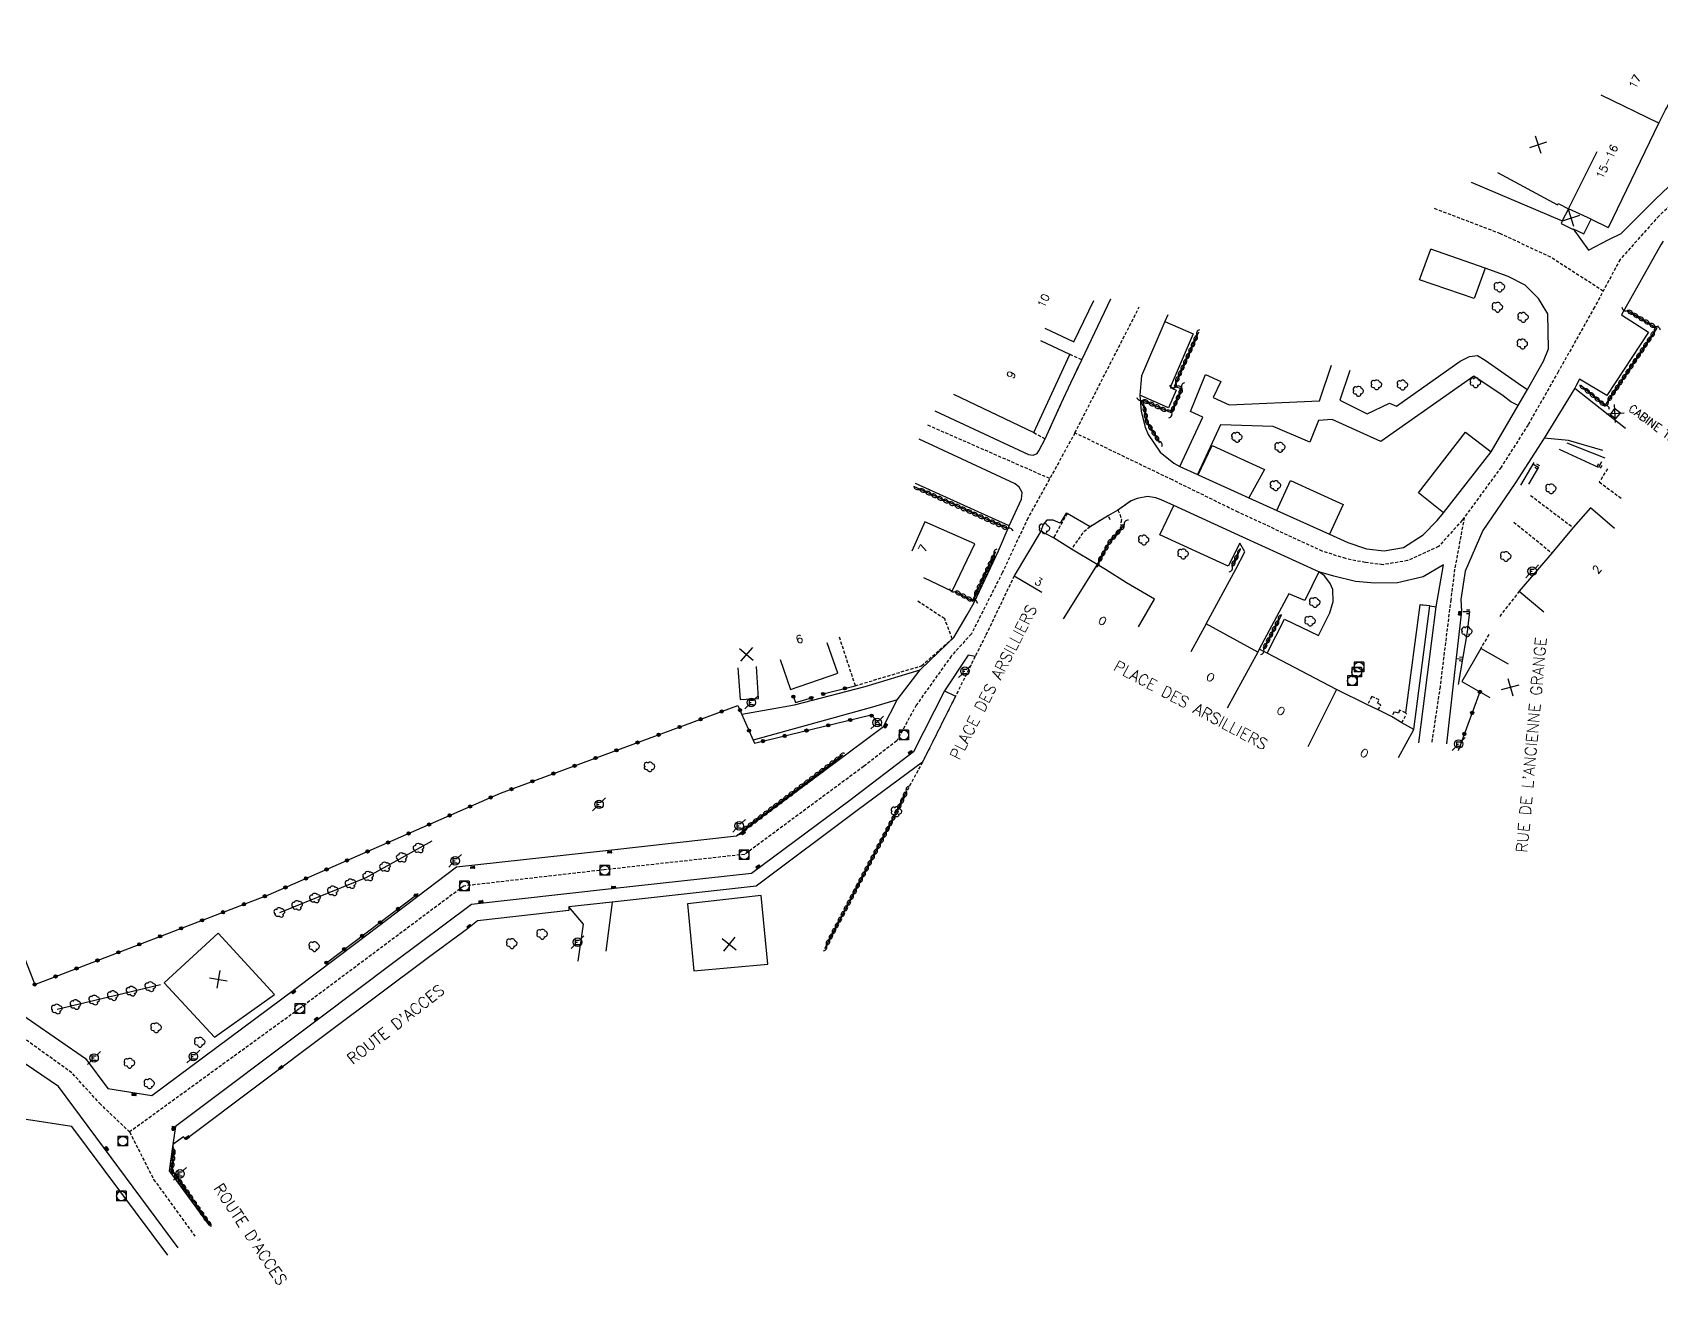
# Model space of a CAD drawing. Header units: millimetres. Extents: x 267000 to 268000, y 124000 to 125000.
# Drawn here: x 267508.5 to 267762.9, y 124799.4 to 124994.9 of the extents above; entities that cross this region are included whole.
import ezdxf
from ezdxf.enums import TextEntityAlignment as Align

# ---------------------------------------------------------------- set-up
doc = ezdxf.new("R2010")
doc.units = ezdxf.units.MM
doc.linetypes.add('DASHED', pattern=[0.75, 0.5, -0.25])
doc.layers.get('0').update_dxf_attribs({"linetype": 'CONTINUOUS'})
for name, color, linetype in [('W0001', 6, 'DASHED'), ('W0008', 7, 'CONTINUOUS'), ('W0017', 7, 'CONTINUOUS'), ('W0100', 7, 'CONTINUOUS'), ('W0112', 1, 'DASHED'), ('W0211', 2, 'CONTINUOUS'), ('W0300', 7, 'CONTINUOUS'), ('W0302', 3, 'CONTINUOUS'), ('W0310', 3, 'CONTINUOUS'), ('W0322', 7, 'CONTINUOUS'), ('W0400', 7, 'CONTINUOUS'), ('W0420', 7, 'CONTINUOUS'), ('W0471', 7, 'CONTINUOUS'), ('W0984', 7, 'CONTINUOUS'), ('W0989', 7, 'CONTINUOUS'), ('W0991', 7, 'CONTINUOUS'), ('W1102', 7, 'CONTINUOUS')]:
    doc.layers.add(name, color=color, linetype=linetype)
doc.styles.get("Standard").update_dxf_attribs({"font": 'romans.shx', "width": 0.85})

# ---------------------------------------------------------------- blocks, each defined once
blk = doc.blocks.new('t310o')
at = {"color": 0, "linetype": 'Continuous'}
for centre, start, end in [((-0.5, 0.38), 216.8699, 323.1304), ((0.5, -0.37), 36.8699, 143.1303)]:
    blk.add_arc(centre, 0.625, start, end, dxfattribs=at)
blk = doc.blocks.new('T300')
for p, q in [((-0.8, 0.51), (-0.86, 0.34)), ((-0.86, 0.34), (-0.86, 0.17)), ((-0.86, 0.17), (-0.74, 0.06)), ((-0.69, 0.63), (-0.8, 0.51)), ((-0.8, -0.06), (-0.74, 0.06)), ((-0.74, 0.06), (-0.69, 0.11)), ((-0.57, 0.69), (-0.69, 0.63)), ((-0.46, 0.69), (-0.57, 0.69)), ((-0.29, 0.63), (-0.46, 0.69)), ((-0.29, 0.63), (-0.17, 0.74)), ((-0.23, 0.57), (-0.29, 0.63)), ((-0.17, 0.74), (-0.06, 0.8)), ((-0.06, 0.8), (0.06, 0.8)), ((0.06, 0.8), (0.23, 0.74)), ((0.23, 0.74), (0.34, 0.63)), ((0.34, 0.63), (0.4, 0.51)), ((0.46, 0.46), (0.34, 0.46)), ((0.4, 0.51), (0.4, 0.46)), ((0.57, 0.4), (0.46, 0.46)), ((0.57, 0.4), (0.69, 0.29)), ((0.69, 0.29), (0.74, 0.17)), ((0.74, 0.06), (0.69, -0.17)), ((0.74, 0.17), (0.74, 0.06)), ((-0.8, -0.17), (-0.8, -0.06)), ((-0.8, -0.23), (-0.8, -0.17)), ((-0.74, -0.34), (-0.8, -0.23)), ((-0.69, -0.4), (-0.74, -0.34)), ((-0.51, -0.46), (-0.69, -0.4)), ((-0.4, -0.46), (-0.51, -0.46)), ((-0.4, -0.46), (-0.34, -0.46)), ((-0.34, -0.46), (-0.34, -0.4)), ((-0.34, -0.51), (-0.34, -0.46)), ((-0.29, -0.63), (-0.34, -0.51)), ((-0.17, -0.74), (-0.29, -0.63)), ((-0.06, -0.8), (-0.17, -0.74)), ((0.06, -0.8), (-0.06, -0.8)), ((0.17, -0.74), (0.06, -0.8)), ((0.23, -0.69), (0.17, -0.74)), ((0.29, -0.46), (0.23, -0.46)), ((0.29, -0.63), (0.23, -0.69)), ((0.46, -0.4), (0.29, -0.46)), ((0.34, -0.51), (0.29, -0.63)), ((0.34, -0.51), (0.34, -0.46)), ((0.57, -0.34), (0.46, -0.4)), ((0.63, -0.29), (0.57, -0.34)), ((0.69, -0.17), (0.63, -0.29))]:
    blk.add_line(p, q)
blk = doc.blocks.new('t991o')
at = {"color": 0, "linetype": 'Continuous'}
for p, q in [((-1, 1), (1, -1)), ((-1, -1), (1, 1))]:
    blk.add_line(p, q, dxfattribs=at)
blk = doc.blocks.new('T471')
for p, q in [((-0.333334, 0.333334), (-0.333334, -0.333334)), ((-0.333334, 0.333334), (0.333334, 0.333334)), ((-0.333334, 0), (0, 0)), ((0.500001, 0.500001), (1.000002, 1.000002)), ((-0.500001, -0.500001), (-1.000002, -1.000002)), ((-0.333334, -0.333334), (0.333334, -0.333334))]:
    blk.add_line(p, q)
blk.add_ellipse((0, 0), major_axis=(0.471405, 0.471405), ratio=1, start_param=5.4977871438, end_param=11.780972451)
blk = doc.blocks.new('T400')
for p, q in [((-0.15, 0.3), (0.15, 0.3)), ((-0.15, -0.25), (-0.15, 0.3)), ((-0.15, 0.15), (0.15, 0.15)), ((-0.15, 0), (0.15, 0)), ((0.15, 0.3), (0.15, -0.25)), ((-0.15, -0.15), (0.15, -0.15)), ((-0.15, -0.25), (-0.15, -0.3)), ((-0.15, -0.3), (0.15, -0.3)), ((0.15, -0.3), (0.15, -0.25))]:
    blk.add_line(p, q)
blk = doc.blocks.new('T420')
for p, q in [((0.75, 0.75), (-0.75, 0.75)), ((-0.75, 0.75), (-0.75, -0.75)), ((0.75, 0.75), (0.75, -0.75)), ((0.75, -0.75), (-0.75, -0.75))]:
    blk.add_line(p, q)
blk.add_ellipse((0, 0), major_axis=(-0.53, 0.53), ratio=1, start_param=3.926991, end_param=10.210176)
blk = doc.blocks.new('t211o')
at = {"color": 0, "linetype": 'Continuous'}
for p, q in [((-0.29, 0.5), (-0.29, 0)), ((0, 1), (0, 0)), ((0.29, 0.5), (0.29, 0))]:
    blk.add_line(p, q, dxfattribs=at)
blk = doc.blocks.new('t322o')
at = {"color": 0, "linetype": 'Continuous'}
for radius in [0.25, 0.15]:
    blk.add_circle((0, 0), radius, dxfattribs=at)

msp = doc.modelspace()

# ---------------------------------------------------------------- linework, layer by layer
at = {"layer": 'W0001'}
for p, q in [((267671.29, 124932.36), (267681.34, 124952.03)), ((267667.35, 124925.23), (267648.21, 124933.61))]:
    msp.add_line(p, q, dxfattribs=at)
for points in [[(267770.93, 124973.94), (267762.53, 124966.28), (267756.44, 124959.45), (267752.45, 124952), (267746.78, 124941.92), (267742.06, 124933.62), (267737.86, 124927.01), (267731.77, 124918.71), (267728.09, 124914.62), (267723.26, 124912.41), (267719.38, 124911.78), (267716.65, 124912.1), (267713.6, 124912.73), (267709.93, 124913.88), (267696.8, 124919.97), (267686.52, 124925.01), (267671.29, 124932.36), (267663.94, 124919.03), (267659.95, 124910.52), (267655.12, 124900.97), (267651.97, 124897.5), (267646.51, 124889.84), (267643.46, 124884.27), (267638.32, 124880.28), (267619.73, 124866.53), (267597.79, 124864.12), (267575.84, 124861.59), (267550.12, 124842.38), (267523.66, 124823.17), (267519.15, 124827.47), (267514.63, 124832.41), (267501.93, 124841.54)], [(267753.8, 124954.51), (267745.6, 124959.8), (267737.75, 124963.47), (267727.31, 124967.45)], [(267732.1, 124919.17), (267730.6, 124911.08), (267729.99, 124906.3), (267728.32, 124892.72), (267727, 124883.89)], [(267523.66, 124823.17), (267527.41, 124815.76), (267533.85, 124806.91)]]:
    msp.add_lwpolyline(points, dxfattribs=at)
at = {"layer": 'W0008'}
for p, q in [((267661.02, 124917.86), (267646.37, 124924.47)), ((267726.71, 124905.33), (267727.72, 124905.19)), ((267599.02, 124859.08), (267598.04, 124851.39))]:
    msp.add_line(p, q, dxfattribs=at)
for points in [[(267756.6, 124963.52), (267761.98, 124968.86), (267769.35, 124975.89), (267771.98, 124977.93), (267775.89, 124980.92), (267780.46, 124983.09), (267782.15, 124983.72), (267785.81, 124983.87), (267789.24, 124983.07), (267798.55, 124977.68), (267798.85, 124977.95), (267799.72, 124978.15), (267795.99, 124981.01), (267792.33, 124983.34), (267787.05, 124986.22), (267782.27, 124988.55), (267781.84, 124988.5), (267777.62, 124990.64), (267769.47, 124994.61), (267769.47, 124994.89), (267769.47, 124994.89)], [(267733.19, 124971.52), (267747.38, 124965.47), (267747.23, 124965.07), (267749.01, 124964.16), (267749.09, 124964.26), (267751.5, 124960.91), (267754.66, 124962.56), (267756.6, 124963.52)], [(267685.8, 124950.79), (267685.8, 124950.79), (267685.33, 124949.74), (267681.67, 124941.28), (267681.45, 124938.25), (267681.62, 124935.7), (267682.27, 124933.27), (267682.72, 124932.12), (267684.59, 124929.34), (267686.76, 124927.66), (267687.67, 124927.13), (267690.46, 124925.85), (267690.54, 124925.81), (267698.43, 124922.22), (267702.82, 124920.25), (267711.04, 124916.54), (267713.91, 124915.22), (267716.82, 124914.23), (267719.6, 124913.96), (267722.59, 124914.47), (267725.67, 124916.43), (267727.85, 124918.66), (267728.88, 124919.86), (267736.3, 124929.38), (267740.5, 124936.65), (267741.96, 124939.14), (267744.47, 124943.55), (267745.27, 124945.47), (267745.14, 124950.97), (267743.72, 124953.38), (267741.6, 124955.46), (267738.97, 124956.8), (267735.34, 124958.11), (267726.89, 124961.07)], [(267735.34, 124958.11), (267733.67, 124953.33), (267725.1, 124956.27), (267726.89, 124961.07)], [(267763.18, 124962.29), (267762.79, 124961.73), (267756.64, 124950.82), (267760.87, 124948.1), (267754.37, 124938.19), (267750.12, 124940.73), (267749.6, 124939.76), (267749.39, 124939.37), (267744.6, 124931.56), (267740.03, 124924.49), (267735.02, 124917.14), (267732.22, 124910.78), (267731.59, 124906.36), (267731.69, 124904.52), (267730.34, 124892.63), (267729.33, 124883.8)], [(267649.43, 124935.83), (267664.06, 124929.01), (267664.77, 124928.86), (267665.39, 124929.15), (267665.67, 124929.57), (267666.63, 124931.45), (267669.17, 124936.95), (267670.66, 124940.16), (267672.35, 124943.77), (267676.88, 124953.28), (267676.88, 124953.28)], [(267685.8, 124950.79), (267685.33, 124949.74), (267689.74, 124947.82), (267686.18, 124939.44), (267687.11, 124939.03), (267685.91, 124936.27), (267681.45, 124938.25)], [(267714.23, 124942.12), (267712.66, 124937.48), (267716.92, 124935.33), (267720.41, 124937.01), (267721.51, 124936.52), (267731.47, 124943.59), (267732.93, 124944.31), (267734.18, 124944.45), (267735.38, 124943.73), (267741.11, 124939.72), (267741.96, 124939.14)], [(267687.67, 124927.13), (267691.28, 124934.8), (267689.36, 124935.69), (267691.7, 124941.48), (267694.06, 124940.38), (267692.89, 124937.87), (267695.4, 124936.74), (267709.49, 124937.37), (267711.36, 124942.93)], [(267740.5, 124936.65), (267739.36, 124937.22), (267738.16, 124938.15), (267733.59, 124941.24), (267719.05, 124931.03)], [(267719.05, 124931.03), (267711.47, 124934.43), (267709.36, 124934.32), (267708, 124930.92), (267702.23, 124933.35), (267694.03, 124933.62), (267690.46, 124925.85), (267690.54, 124925.81), (267692.73, 124930.41), (267700.9, 124926.67), (267698.43, 124922.22), (267702.82, 124920.25), (267704.98, 124924.91), (267713.17, 124921.16), (267711.04, 124916.54)], [(267654.48, 124903.97), (267655.54, 124905.88), (267659.36, 124913.92), (267661.02, 124917.86), (267662.97, 124921.99), (267663.05, 124923.05), (267662.61, 124923.91), (267661.96, 124924.42), (267646.98, 124931.38)], [(267728.88, 124919.86), (267724.93, 124922.98), (267732.31, 124932.49), (267736.3, 124929.38)], [(267684.75, 124921.93), (267683.92, 124922.24), (267682.63, 124922.45), (267681, 124922.1), (267680.09, 124921.75), (267678, 124920.3), (267676.52, 124919.44), (267673.67, 124917.7), (267670.07, 124919.79), (267669.93, 124919.83), (267668.98, 124918.27), (267667.92, 124918.74), (267666.92, 124918.72), (267666.35, 124918.04), (267665.98, 124917)], [(267691.81, 124902.54), (267696.44, 124911.1), (267697.82, 124913.78), (267697.06, 124915.16), (267695.24, 124911.57), (267684.54, 124916.42), (267686.72, 124921.01)], [(267725.01, 124883.97), (267727.72, 124905.19), (267728.88, 124911.77), (267725.69, 124909.87), (267721.66, 124908.92), (267718.12, 124908.87), (267715.09, 124909.14), (267711.71, 124909.96), (267709.38, 124910.68), (267697.52, 124916.1), (267686.72, 124921.01), (267684.75, 124921.93)], [(267701.3, 124897.96), (267704.05, 124903.25), (267709.35, 124900.73), (267711.08, 124904.27), (267711.62, 124906.04), (267711.56, 124907.89), (267711.18, 124908.82), (267710.27, 124910.02), (267709.38, 124910.68), (267707.19, 124906.2), (267704.71, 124907.24), (267700.08, 124898.56)], [(267724.22, 124886.06), (267726.71, 124905.33), (267725.16, 124905.51), (267722.94, 124888.64)], [(267559.21, 124852.82), (267574.73, 124864.56), (267598.98, 124867.26), (267618.44, 124869.42), (267636.08, 124882.54), (267641.39, 124886.52), (267643.53, 124890.65), (267647.14, 124895.36), (267651.41, 124899.49), (267652.36, 124900.41), (267654.48, 124903.97)], [(267655.7, 124897.42), (267654.64, 124897.65), (267650.92, 124892.09), (267646.1, 124882.56), (267636.12, 124874.97), (267620.76, 124863.52), (267598.94, 124861.14), (267577.07, 124858.72), (267564.9, 124849.62), (267553.34, 124840.93)], [(267619.27, 124888.41), (267627.52, 124889.91), (267638.53, 124892.76), (267647.14, 124895.36)], [(267650.92, 124892.09), (267652.64, 124891.24), (267647.48, 124880.93), (267637.48, 124873.53), (267621.5, 124861.54), (267599.02, 124859.08), (267592.24, 124858.35), (267592.26, 124857.76), (267577.99, 124856.13), (267576.4, 124854.88), (267570.32, 124850.41), (267554.8, 124838.82)], [(267643.53, 124890.65), (267639.66, 124889.51), (267621.05, 124884.35)], [(267531.24, 124805.07), (267512.54, 124830.28), (267504.76, 124835.61), (267499.83, 124839.09), (267483.35, 124861.34), (267482.86, 124864.83), (267482.25, 124869.14)], [(267488.24, 124869.14), (267489.04, 124863.68), (267504.1, 124843.39), (267516.78, 124834.66), (267520.24, 124829.96), (267527.15, 124828.87), (267549.48, 124845.5), (267559.21, 124852.82)], [(267593.73, 124849.83), (267594.54, 124855.63), (267592.24, 124858.35)], [(267553.34, 124840.93), (267530.83, 124824.05), (267530.39, 124821.2), (267529.82, 124817.09), (267536.14, 124808.52)], [(267554.8, 124838.82), (267532.44, 124821.99), (267532.05, 124822.4), (267530.39, 124821.2)], [(267529.64, 124803.93), (267514.61, 124824.02), (267482.29, 124828.99)]]:
    msp.add_lwpolyline(points, dxfattribs=at)
at = {"layer": 'W0017'}
for points in [[(267749.6, 124939.76), (267749.39, 124939.37), (267757.27, 124933.12)], [(267753.73, 124929.59), (267748.38, 124931.19), (267744.6, 124931.56)]]:
    msp.add_lwpolyline(points, dxfattribs=at)
at = {"layer": 'W0100'}
msp.add_line((267751.9, 124965.72), (267748.37, 124967.38), dxfattribs=at)
for points in [[(267754.61, 124964.42), (267762.49, 124980.76), (267763.51, 124982.82), (267763.67, 124983.09), (267766.83, 124989.28), (267766.83, 124989.28)], [(267737.28, 124973.06), (267746.68, 124967.99), (267746.78, 124968.18), (267748.37, 124967.38), (267747.38, 124965.47), (267747.23, 124965.07), (267749.01, 124964.16), (267749.09, 124964.26), (267750.79, 124963.44)], [(267750.79, 124963.44), (267751.9, 124965.72), (267754.6, 124964.42)], [(267666.59, 124948.7), (267671.12, 124946.58), (267674.27, 124953.02), (267674.27, 124953.02)], [(267652.34, 124938.39), (267664.86, 124932.4), (267670.51, 124944.62), (267665.97, 124946.72)], [(267754.9, 124935.26), (267755.79, 124934.6), (267756.5, 124935.46), (267755.56, 124936.15), (267754.9, 124935.26)], [(267755.59, 124917.42), (267751.79, 124920.67), (267749.13, 124917.56), (267745.79, 124913.6), (267740.7, 124907.65), (267744.51, 124904.4)], [(267647.62, 124909.77), (267652.14, 124907.64), (267655.64, 124915.05), (267647.85, 124918.49), (267645.84, 124913.91)], [(267679.34, 124908.92), (267676.06, 124911), (267674.77, 124911.8), (267670.76, 124914.19), (267667.94, 124915.95), (267665.98, 124917), (267661.81, 124910.03), (267666.11, 124907.47)], [(267681.2, 124902.05), (267683.72, 124906.37), (267679.34, 124908.92)], [(267721.83, 124881.67), (267724.22, 124886.06), (267722.34, 124887.09), (267720.73, 124888.04), (267718.65, 124889.1), (267717, 124889.88), (267712.13, 124892.3), (267701.3, 124897.96), (267700.08, 124898.56), (267699.86, 124898.12), (267691.81, 124902.54), (267689.4, 124898.16)], [(267625.24, 124896.98), (267626.89, 124892.26), (267634.24, 124894.83), (267632.59, 124899.55)], [(267739.02, 124896.24), (267734.67, 124898.71), (267731.73, 124893.52), (267736.08, 124891.05)], [(267618.66, 124895.69), (267618.99, 124890.7), (267621.89, 124890.9), (267621.56, 124895.88)], [(267623.31, 124849.4), (267622.3, 124860.09), (267610.77, 124858.82), (267611.76, 124848.32), (267623.31, 124849.4)], [(267529.06, 124846.48), (267536.9, 124837.96), (267546.29, 124844.67), (267537.49, 124854.23), (267529.06, 124846.48)]]:
    msp.add_lwpolyline(points, dxfattribs=at)
at = {"layer": 'W0112'}
for p, q in [((267742.45, 124922.6), (267749.13, 124917.56)), ((267670.07, 124919.79), (267667.94, 124915.95)), ((267739.84, 124918.42), (267745.79, 124913.6)), ((267740.7, 124907.65), (267737.48, 124903.5)), ((267726.71, 124905.33), (267725.16, 124905.51)), ((267735.93, 124900.87), (267734.67, 124898.71))]:
    msp.add_line(p, q, dxfattribs=at)
for points in [[(267670.66, 124940.16), (267672.35, 124943.77), (267670.51, 124944.62)], [(267664.86, 124932.4), (267666.63, 124931.45), (267669.17, 124936.95)], [(267754.45, 124926.76), (267753.19, 124924.7), (267756.64, 124922.12)], [(267680.09, 124921.75), (267678, 124920.3), (267678.33, 124919.65), (267678.56, 124918.82), (267678.42, 124917.89)], [(267676.78, 124918.8), (267676.52, 124919.44), (267673.67, 124917.7), (267672.52, 124916.77), (267670.76, 124914.19)], [(267661.81, 124910.03), (267657.34, 124900.68), (267655.7, 124897.42)], [(267634.46, 124900.51), (267636.98, 124892.87), (267647.35, 124895.99), (267652.12, 124900.21), (267650.95, 124903.34), (267646.61, 124906.15)], [(267655.7, 124897.42), (267652.64, 124891.24), (267647.48, 124880.93), (267644.96, 124876.29)], [(267718.65, 124889.1), (267719.09, 124889.9), (267718.53, 124890.13), (267718.8, 124890.65), (267717.65, 124891.19), (267717, 124889.88)], [(267722.34, 124887.09), (267723.08, 124888.48), (267722.94, 124888.64), (267722.01, 124889.06), (267721.81, 124888.58), (267721.16, 124888.78), (267720.73, 124888.04)]]:
    msp.add_lwpolyline(points, dxfattribs=at)
at = {"layer": 'W0211'}
for p, q in [((267754.1, 124928.41), (267748.15, 124930.74)), ((267742.98, 124927.73), (267740.89, 124924.18)), ((267753.08, 124926.97), (267746.95, 124929.78)), ((267743.68, 124927.01), (267742.14, 124924.33)), ((267731.69, 124904.52), (267730.34, 124892.63))]:
    msp.add_line(p, q, dxfattribs=at)
msp.add_lwpolyline([(267732.94, 124904.44), (267732.55, 124901.31), (267731.17, 124893.07)], dxfattribs=at)
at = {"layer": 'W0302'}
msp.add_line((267512.35, 124842.37), (267528.49, 124846.23), dxfattribs=at)
msp.add_lwpolyline([(267547.13, 124857.45), (267560.61, 124862.91), (267570.91, 124868.63)], dxfattribs=at)
at = {"layer": 'W0310'}
for p, q in [((267660.72, 124917.42), (267646.14, 124923.98)), ((267695.84, 124911.54), (267697.15, 124914.14)), ((267700.78, 124898.64), (267703.54, 124903.91)), ((267619.39, 124870.24), (267635.05, 124882.08))]:
    msp.add_line(p, q, dxfattribs=at)
for points in [[(267757.58, 124951.46), (267762.17, 124948.73), (267754.07, 124936.62), (267750.32, 124939.75)], [(267690.6, 124948.12), (267690.6, 124948.12), (267686.77, 124939.62), (267688.01, 124939.3), (267686.32, 124935.49), (267681.89, 124937.49), (267682.52, 124934.13), (267684.51, 124930.82)], [(267678.99, 124917.98), (267676.64, 124915.22), (267674.77, 124911.8)], [(267652.58, 124907.59), (267655.28, 124906.14), (267658.95, 124913.85)], [(267644.96, 124876.29), (267643.45, 124873.19), (267632.17, 124851.76)], [(267530.58, 124820.5), (267530.27, 124817.25), (267536.24, 124808.59)]]:
    msp.add_lwpolyline(points, dxfattribs=at)
at = {"layer": 'W0322'}
for p, q in [((267631.98, 124891.58), (267636.98, 124892.87)), ((267734.54, 124891.92), (267731.14, 124882.71)), ((267554.38, 124849.61), (267568.73, 124860.4))]:
    msp.add_line(p, q, dxfattribs=at)
for points in [[(267508.83, 124846.21), (267545.36, 124860.21), (267581.59, 124876.1), (267618.66, 124889.79), (267621.25, 124883.9), (267639.45, 124888.3), (267641.13, 124886.56)], [(267627.32, 124891.16), (267627.65, 124890.26), (267630.54, 124891.1)], [(267498.17, 124873.48), (267508.83, 124846.21)]]:
    msp.add_lwpolyline(points, dxfattribs=at)
at = {"layer": 'W1102'}
for p, q in [((267762.49, 124980.76), (267753.48, 124985.1)), ((267748.37, 124967.38), (267752.88, 124976.3)), ((267674.77, 124911.8), (267669.47, 124903.32)), ((267699.86, 124898.12), (267695.05, 124889.35)), ((267712.13, 124892.3), (267707.68, 124883.34))]:
    msp.add_line(p, q, dxfattribs=at)

# ---------------------------------------------------------------- block references
at = {"layer": 'W0211'}
for p, rotation in [((267743.68, 124927.01), 58.46485114876043), ((267753.08, 124926.97), 332.4027582601842), ((267732.94, 124904.44), 87.53439565929631), ((267731.84, 124897.02), 82.67664609033473)]:
    msp.add_blockref('t211o', p, dxfattribs=dict(at, rotation=rotation))
at = {"layer": 'W0300'}
for p in [(267737.64, 124955.13), (267737.31, 124951.99), (267741.32, 124950.4), (267741.21, 124946.24), (267718.41, 124939.87), (267722.48, 124939.83), (267733.88, 124940.2), (267715.59, 124938.86), (267696.63, 124931.66), (267703.35, 124930.1), (267702.66, 124924.11), (267745.68, 124923.63), (267666.57, 124917.41), (267682.07, 124915.62), (267688.23, 124913.45), (267738.62, 124913.05), (267708.79, 124905.87), (267708.05, 124902.95), (267732.55, 124901.31), (267604.89, 124880.2), (267643.45, 124873.19), (267588.12, 124854.06), (267552.53, 124852.13), (267583.37, 124852.6), (267527.83, 124839.44), (267534.64, 124837.19), (267523.67, 124833.91), (267526.77, 124830.7)]:
    msp.add_blockref('T300', p, dxfattribs=at)
for p, rotation in [((267566.25, 124866.04), 29.02910573176669), ((267568.87, 124867.5), 29.02910573176669), ((267561.01, 124863.13), 29.02910573176669), ((267563.63, 124864.59), 29.02910573176669), ((267555.47, 124860.83), 22.04935296147245), ((267558.25, 124861.95), 22.04935296147245), ((267549.91, 124858.57), 22.04935296147245), ((267552.69, 124859.7), 22.04935296147245), ((267547.13, 124857.45), 22.04935296147245), ((267526.94, 124845.86), 13.46752589863842), ((267515.27, 124843.07), 13.46752589863842), ((267518.19, 124843.77), 13.46752589863842), ((267521.1, 124844.47), 13.46752589863842), ((267524.02, 124845.16), 13.46752589863842), ((267512.35, 124842.37), 13.46752589863842)]:
    msp.add_blockref('T300', p, dxfattribs=dict(at, rotation=rotation))
at = {"layer": 'W0310'}
for p, rotation in [((267757.58, 124951.46), 329.1521335756987), ((267758.44, 124950.95), 329.1521335756987), ((267759.3, 124950.44), 329.1521335756987), ((267760.16, 124949.93), 329.1521335756987), ((267690.35, 124947.56), 245.7372089955109), ((267761.02, 124949.41), 329.1521335756987), ((267761.25, 124947.35), 236.2008518086548), ((267761.88, 124948.9), 329.1521335756987), ((267761.8, 124948.18), 236.2008518086548), ((267689.12, 124944.83), 245.7372089955109), ((267689.53, 124945.74), 245.7372089955109), ((267689.94, 124946.65), 245.7372089955109), ((267759.58, 124944.85), 236.2008518086548), ((267760.14, 124945.68), 236.2008518086548), ((267760.69, 124946.52), 236.2008518086548), ((267687.89, 124942.09), 245.7372089955109), ((267688.3, 124943), 245.7372089955109), ((267688.71, 124943.91), 245.7372089955109), ((267757.91, 124942.36), 236.2008518086548), ((267758.47, 124943.19), 236.2008518086548), ((267759.02, 124944.02), 236.2008518086548), ((267687.07, 124940.27), 245.7372089955109), ((267687.48, 124941.18), 245.7372089955109), ((267756.24, 124939.87), 236.2008518086548), ((267756.8, 124940.7), 236.2008518086548), ((267757.35, 124941.53), 236.2008518086548), ((267681.9, 124937.48), 155.7346212853211), ((267687.05, 124939.55), 345.3961659294311), ((267687.19, 124937.46), 246.110088525145), ((267687.59, 124938.37), 246.110088525145), ((267688, 124939.29), 246.110088525145), ((267750.93, 124939.24), 140.1358212380607), ((267751.69, 124938.6), 140.1358212380607), ((267752.46, 124937.96), 140.1358212380607), ((267753.23, 124937.32), 140.1358212380607), ((267754.57, 124937.38), 236.2008518086548), ((267755.13, 124938.21), 236.2008518086548), ((267755.68, 124939.04), 236.2008518086548), ((267682.07, 124936.51), 280.624813804953), ((267682.81, 124937.07), 155.7346212853211), ((267682.26, 124935.53), 280.624813804953), ((267682.44, 124934.55), 280.624813804953), ((267683.72, 124936.66), 155.7346212853211), ((267684.63, 124936.25), 155.7346212853211), ((267685.54, 124935.84), 155.7346212853211), ((267686.38, 124935.63), 246.110088525145), ((267686.78, 124936.54), 246.110088525145), ((267754, 124936.68), 140.1358212380607), ((267682.82, 124933.64), 301.0882516222169), ((267683.33, 124932.78), 301.0882516222169), ((267683.85, 124931.93), 301.0882516222169), ((267684.36, 124931.07), 301.0882516222169), ((267647.04, 124923.58), 155.7787909870804), ((267647.95, 124923.17), 155.7787909870804), ((267648.86, 124922.76), 155.7787909870804), ((267649.77, 124922.35), 155.7787909870804), ((267650.68, 124921.93), 155.7787909870804), ((267651.6, 124921.52), 155.7787909870804), ((267652.51, 124921.11), 155.7787909870804), ((267653.42, 124920.7), 155.7787909870804), ((267654.33, 124920.29), 155.7787909870804), ((267655.24, 124919.88), 155.7787909870804), ((267656.16, 124919.47), 155.7787909870804), ((267657.07, 124919.06), 155.7787909870804), ((267657.98, 124918.65), 155.7787909870804), ((267658.89, 124918.24), 155.7787909870804), ((267659.8, 124917.83), 155.7787909870804), ((267660.72, 124917.42), 155.7787909870804), ((267678.34, 124917.22), 229.6131667711219), ((267678.99, 124917.98), 229.6131667711219), ((267675.98, 124914.01), 241.2722584895431), ((267676.46, 124914.89), 241.2722584895431), ((267677.05, 124915.69), 229.6131667711219), ((267677.69, 124916.46), 229.6131667711219), ((267657.83, 124911.5), 64.57879075859226), ((267658.26, 124912.4), 64.57879075859226), ((267658.69, 124913.31), 64.57879075859226), ((267675.02, 124912.26), 241.2722584895431), ((267675.5, 124913.13), 241.2722584895431), ((267695.84, 124911.54), 63.17111747423969), ((267696.29, 124912.44), 63.17111747423969), ((267696.74, 124913.33), 63.17111747423969), ((267656.97, 124909.69), 64.57879075859226), ((267657.4, 124910.6), 64.57879075859226), ((267652.58, 124907.59), 331.9143269695972), ((267653.46, 124907.12), 331.9143269695972), ((267655.68, 124906.99), 64.57879075859226), ((267656.11, 124907.89), 64.57879075859226), ((267656.54, 124908.79), 64.57879075859226), ((267654.34, 124906.64), 331.9143269695972), ((267655.22, 124906.17), 331.9143269695972), ((267702.17, 124901.3), 62.33738033395962), ((267702.63, 124902.18), 62.33738033395962), ((267703.1, 124903.07), 62.33738033395962), ((267701.24, 124899.52), 62.33738033395962), ((267701.71, 124900.41), 62.33738033395962), ((267700.78, 124898.64), 62.33738033395962), ((267634.54, 124881.7), 37.08988565603171), ((267630.55, 124878.68), 37.08988565603171), ((267631.35, 124879.29), 37.08988565603171), ((267632.15, 124879.89), 37.08988565603171), ((267632.95, 124880.49), 37.08988565603171), ((267633.74, 124881.1), 37.08988565603171), ((267627.36, 124876.27), 37.08988565603171), ((267628.16, 124876.88), 37.08988565603171), ((267628.96, 124877.48), 37.08988565603171), ((267629.76, 124878.08), 37.08988565603171), ((267644.96, 124876.29), 243.9686759286843), ((267624.17, 124873.86), 37.08988565603171), ((267624.97, 124874.46), 37.08988565603171), ((267625.77, 124875.07), 37.08988565603171), ((267626.56, 124875.67), 37.08988565603171), ((267643.65, 124873.6), 243.9686759286843), ((267644.09, 124874.5), 243.9686759286843), ((267644.52, 124875.39), 243.9686759286843), ((267620.98, 124871.45), 37.08988565603171), ((267621.78, 124872.05), 37.08988565603171), ((267622.58, 124872.65), 37.08988565603171), ((267623.37, 124873.26), 37.08988565603171), ((267642.26, 124870.94), 242.2391451837901), ((267642.73, 124871.82), 242.2391451837901), ((267643.19, 124872.71), 242.2391451837901), ((267619.39, 124870.24), 37.08988565603171), ((267620.18, 124870.84), 37.08988565603171), ((267640.86, 124868.28), 242.2391451837901), ((267641.33, 124869.17), 242.2391451837901), ((267641.8, 124870.05), 242.2391451837901), ((267639.93, 124866.51), 242.2391451837901), ((267640.4, 124867.4), 242.2391451837901), ((267638.53, 124863.86), 242.2391451837901), ((267639, 124864.74), 242.2391451837901), ((267639.47, 124865.63), 242.2391451837901), ((267637.14, 124861.2), 242.2391451837901), ((267637.6, 124862.09), 242.2391451837901), ((267638.07, 124862.97), 242.2391451837901), ((267635.74, 124858.55), 242.2391451837901), ((267636.21, 124859.43), 242.2391451837901), ((267636.67, 124860.32), 242.2391451837901), ((267634.34, 124855.89), 242.2391451837901), ((267634.81, 124856.78), 242.2391451837901), ((267635.28, 124857.66), 242.2391451837901), ((267632.95, 124853.24), 242.2391451837901), ((267633.41, 124854.12), 242.2391451837901), ((267633.88, 124855.01), 242.2391451837901), ((267632.48, 124852.35), 242.2391451837901), ((267530.58, 124820.5), 264.5247816638558), ((267530.3, 124817.52), 264.5247816638558), ((267530.39, 124818.51), 264.5247816638558), ((267530.49, 124819.51), 264.5247816638558), ((267530.68, 124816.65), 304.5604309822519), ((267531.25, 124815.82), 304.5604309822519), ((267531.82, 124815), 304.5604309822519), ((267532.39, 124814.18), 304.5604309822519), ((267532.95, 124813.35), 304.5604309822519), ((267533.52, 124812.53), 304.5604309822519), ((267534.09, 124811.71), 304.5604309822519), ((267534.66, 124810.88), 304.5604309822519), ((267535.22, 124810.06), 304.5604309822519), ((267535.79, 124809.24), 304.5604309822519)]:
    msp.add_blockref('t310o', p, dxfattribs=dict(at, rotation=rotation))
at = {"layer": 'W0322'}
for p, rotation in [((267635.37, 124892.46), 14.53962793948024), ((267734.54, 124891.92), 249.7226777283204), ((267627.32, 124891.16), 290.0952311919048), ((267630.09, 124890.96), 16.11747044035534), ((267631.98, 124891.58), 14.53962793948024), ((267612.84, 124887.64), 20.27942505057017), ((267616.13, 124888.85), 20.27942505057017), ((267618.98, 124889.06), 293.7129854216083), ((267636.18, 124887.51), 13.59536124662444), ((267639.54, 124888.2), 314.0619073267923), ((267733.33, 124888.63), 249.7226777283204), ((267606.28, 124885.21), 20.27942505057017), ((267609.56, 124886.43), 20.27942505057017), ((267620.39, 124885.86), 293.7129854216083), ((267622.57, 124884.22), 13.59536124662444), ((267625.97, 124885.04), 13.59536124662444), ((267629.38, 124885.87), 13.59536124662444), ((267632.78, 124886.69), 13.59536124662444), ((267732.12, 124885.35), 249.7226777283204), ((267599.71, 124882.79), 20.27942505057017), ((267602.99, 124884), 20.27942505057017), ((267589.86, 124879.15), 20.27942505057017), ((267593.15, 124880.36), 20.27942505057017), ((267596.43, 124881.58), 20.27942505057017), ((267583.3, 124876.72), 20.27942505057017), ((267586.58, 124877.94), 20.27942505057017), ((267576.84, 124874.01), 23.66710477447094), ((267580.05, 124875.42), 23.66710477447094), ((267573.64, 124872.61), 23.66710477447094), ((267567.23, 124869.8), 23.66710477447094), ((267570.43, 124871.2), 23.66710477447094), ((267560.82, 124866.99), 23.66710477447094), ((267564.02, 124868.39), 23.66710477447094), ((267554.41, 124864.18), 23.66710477447094), ((267557.61, 124865.58), 23.66710477447094), ((267547.99, 124861.37), 23.66710477447094), ((267551.2, 124862.77), 23.66710477447094), ((267541.51, 124858.74), 20.96642761792118), ((267544.78, 124859.99), 20.96642761792118), ((267568.36, 124860.13), 36.93116833978614), ((267534.97, 124856.23), 20.96642761792118), ((267538.24, 124857.49), 20.96642761792118), ((267565.57, 124858.02), 36.93116833978614), ((267528.44, 124853.73), 20.96642761792118), ((267531.7, 124854.98), 20.96642761792118), ((267559.97, 124853.82), 36.93116833978614), ((267562.77, 124855.92), 36.93116833978614), ((267521.9, 124851.22), 20.96642761792118), ((267525.17, 124852.48), 20.96642761792118), ((267557.17, 124851.71), 36.93116833978614), ((267515.36, 124848.72), 20.96642761792118), ((267518.63, 124849.97), 20.96642761792118), ((267554.38, 124849.61), 36.93116833978614), ((267508.83, 124846.21), 20.96642761792118), ((267512.09, 124847.47), 20.96642761792118)]:
    msp.add_blockref('t322o', p, dxfattribs=dict(at, rotation=rotation))
at = {"layer": 'W0400'}
for p, rotation in [((267731.4, 124904.2), 352.943903962099), ((267641.74, 124886.64), 332.3652349236379), ((267645.56, 124882.48), 307.2643945513822), ((267619.5, 124869.86), 127.7977309614899), ((267598.65, 124866.88), 95.69327974776279), ((267577.24, 124864.49), 95.8337317913629), ((267621.77, 124864.61), 307.3210361926313), ((267599.22, 124861.4), 277.0046472412944), ((267578.55, 124859.16), 95.48755706009128), ((267576.64, 124855.3), 307.278174199869), ((267549.29, 124845.04), 126.4860120702496), ((267552.82, 124840.82), 306.7976457553744), ((267547.28, 124833.23), 125.5600677007656), ((267524.36, 124829.04), 90), ((267530.47, 124823.75), 351.6466421074397), ((267532.67, 124822.3), 127.0928372970415), ((267520.07, 124820.54), 216.3665801726362)]:
    msp.add_blockref('T400', p, dxfattribs=dict(at, rotation=rotation))
at = {"layer": 'W0420'}
for p in [(267715.29, 124894.99), (267715.65, 124895.79), (267714.6, 124893.65), (267644.57, 124885.17), (267619.63, 124866.46), (267597.84, 124864.04), (267575.95, 124861.6), (267550.2, 124842.42), (267522.59, 124821.74), (267522.38, 124813.18)]:
    msp.add_blockref('T420', p, dxfattribs=at)
at = {"layer": 'W0471'}
for p in [(267742.71, 124910.75), (267654.12, 124895.14), (267620.75, 124890.26), (267640.42, 124887.13), (267731.22, 124883.77), (267596.97, 124874.34), (267618.84, 124871), (267574.49, 124865.53), (267593.59, 124852.81), (267518.1, 124834.73), (267533.6, 124834.95), (267531.53, 124816.63)]:
    msp.add_blockref('T471', p, dxfattribs=at)
at = {"layer": 'W0991'}
for p, rotation in [((267743.67, 124977.36), 63.21575093331832), ((267748.79, 124965.92), 62.96192939837962), ((267755.66, 124935.41), 48.10851500741757), ((267619.98, 124897.78), 273.7690759294463), ((267739.29, 124892.66), 330.4018864366229), ((267617.3, 124852.5), 276.2583320256083), ((267537.52, 124847.01), 305.5577463654139)]:
    msp.add_blockref('t991o', p, dxfattribs=dict(at, rotation=rotation))

# ---------------------------------------------------------------- texts
at = {"layer": 'W0984'}
msp.add_text('CABINE TELEPHONIQUE', height=1.25, rotation=323.5033, dxfattribs=at).set_placement((267765.6, 124930.72), align=Align.MIDDLE)
at = {"layer": 'W0989'}
for s, rotation, p in [('PLACE DES ARSILLIERS', 62.8166, (267658.56, 124893.44)), ("RUE DE L'ANCIENNE GRANGE", 84.8275, (267742.57, 124883.63)), ('PLACE DES ARSILLIERS', 331.8951, (267689.39, 124889.84)), ("ROUTE D'ACCES", 38.0668, (267565.21, 124839.99)), ("ROUTE D'ACCES", 303.7109, (267542.53, 124807.19))]:
    msp.add_text(s, height=1.75, rotation=rotation, dxfattribs=at).set_placement(p, align=Align.MIDDLE)
at = {"layer": 'W0991'}
for s, rotation, p in [('17', 64.1027, (267758.76, 124987.25)), ('15-16', 64.2626, (267754.39, 124974.74)), ('10', 64.9439, (267666.4, 124953.03)), ('9', 65.1773, (267661.33, 124941.45)), ('7', 64.7606, (267647.56, 124914.33)), ('2', 49.839, (267752.81, 124911.06)), ('3', 328.1099, (267665.65, 124909.13)), ('O', 327.6974, (267675.6, 124903)), ('6', 19.2654, (267628.26, 124900.15)), ('O', 331.2313, (267692.47, 124894.19)), ('O', 332.4304, (267703.47, 124888.92)), ('O', 332.9095, (267716.5, 124882.34))]:
    msp.add_text(s, height=1.25, rotation=rotation, dxfattribs=at).set_placement(p, align=Align.MIDDLE)

doc.saveas('drawing.dxf')
